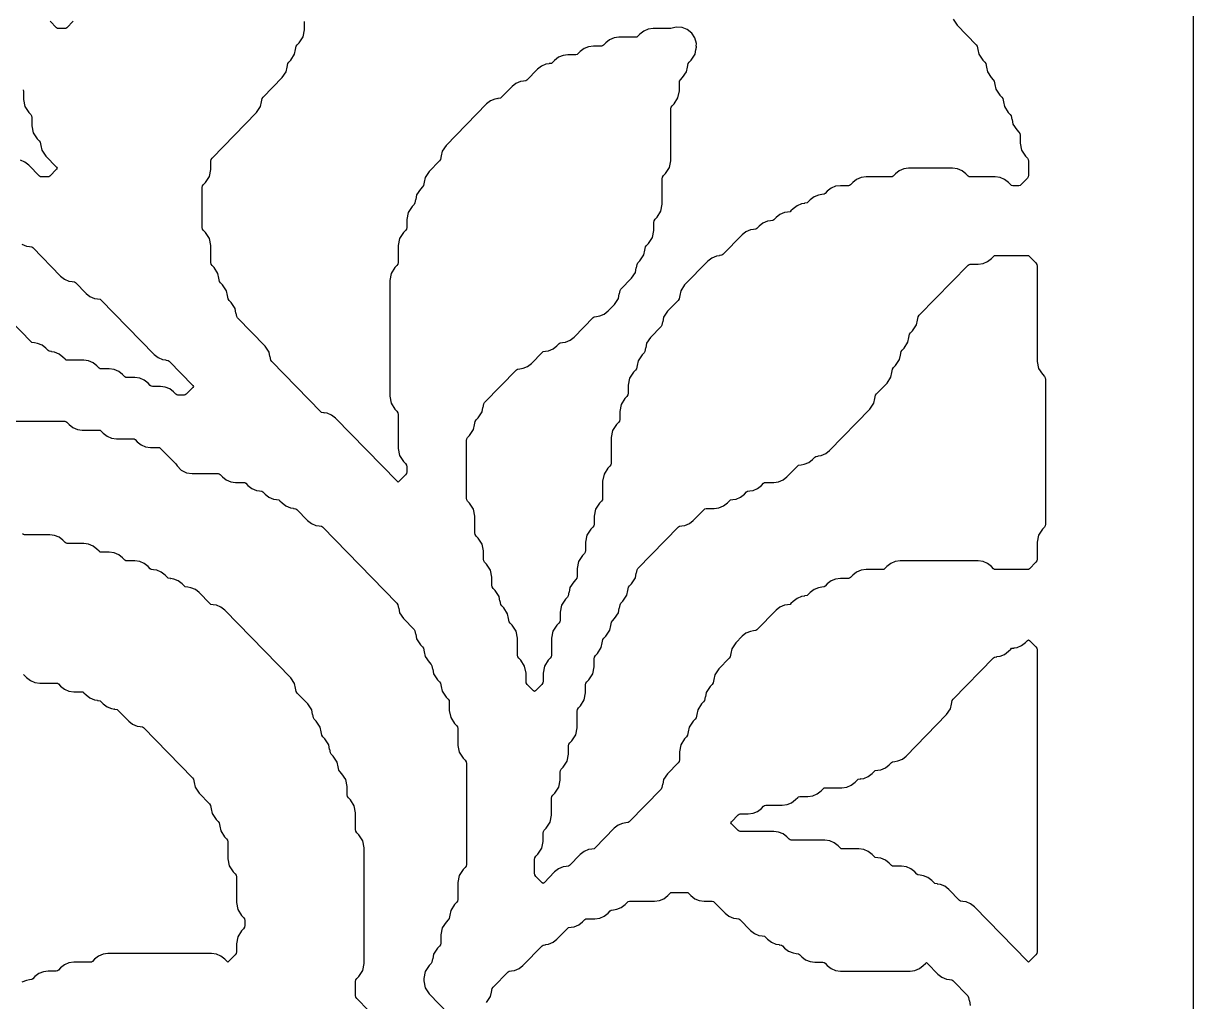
# Model space of a CAD drawing. Header units: millimetres. Extents: x 10 to 410, y 18 to 283.
# Drawn here: x 41.63 to 73.27, y 230.14 to 256.57 of the extents above; entities that cross this region are included whole.
import ezdxf

# ---------------------------------------------------------------- set-up
doc = ezdxf.new("R2010")
doc.units = ezdxf.units.MM
doc.layers.add('CUT', color=1, linetype='Continuous')

msp = doc.modelspace()

# ---------------------------------------------------------------- linework, layer by layer
at = {"layer": 'CUT'}
for points in [[(52.134, 157), (60.134, 157), (60.134, 160), (73.2679, 160), (73.2679, 280), (60.134, 280), (60.134, 283), (52.134, 283), (52.134, 280), (31.134, 280), (31.134, 283), (23.134, 283), (23.134, 280), (10, 280), (10, 160), (23.134, 160), (23.134, 157), (31.134, 157), (31.134, 160), (52.134, 160)], [(55.4848, 233.5232), (55.4598, 233.5615), (55.451, 233.6064), (55.451, 233.981), (55.4598, 234.0259), (55.4848, 234.0642), (55.539, 234.1196), (55.6443, 234.2803), (55.6812, 234.4689), (55.6812, 234.6883), (55.69, 234.7333), (55.7151, 234.7715), (55.7692, 234.8269), (55.8746, 234.9877), (55.9115, 235.1763), (55.9115, 235.6315), (55.9203, 235.6764), (55.9454, 235.7147), (55.9995, 235.7701), (56.1049, 235.9308), (56.1418, 236.1194), (56.1418, 236.3389), (56.1506, 236.3838), (56.1757, 236.4221), (56.2298, 236.4775), (56.3352, 236.6382), (56.3721, 236.8268), (56.3721, 237.0462), (56.3809, 237.0912), (56.406, 237.1294), (56.4601, 237.1848), (56.5654, 237.3456), (56.6024, 237.5342), (56.6024, 237.9894), (56.6112, 238.0343), (56.6363, 238.0726), (56.6904, 238.128), (56.7957, 238.2887), (56.8327, 238.4773), (56.8327, 238.6968), (56.8415, 238.7417), (56.8665, 238.78), (56.9206, 238.8354), (57.026, 238.9961), (57.0629, 239.1847), (57.0629, 239.4041), (57.0717, 239.449), (57.0968, 239.4873), (57.1509, 239.5427), (57.2563, 239.7035), (57.2808, 239.8287), (57.2839, 239.8281), (57.302, 239.9206), (57.3271, 239.9589), (57.3812, 240.0143), (57.4866, 240.175), (57.5111, 240.3003), (57.5142, 240.2997), (57.5323, 240.3922), (57.5574, 240.4305), (57.6115, 240.4859), (57.7169, 240.6466), (57.7414, 240.7719), (57.7445, 240.7713), (57.7626, 240.8638), (57.7877, 240.9021), (57.8418, 240.9575), (57.9471, 241.1182), (57.9717, 241.2435), (57.9748, 241.2429), (57.9929, 241.3354), (58.018, 241.3736), (58.0721, 241.429), (58.1774, 241.5898), (58.202, 241.715), (58.205, 241.7144), (58.2232, 241.8069), (58.2482, 241.8452), (59.3425, 242.9657), (59.3675, 242.9853), (59.432, 242.9939), (59.4318, 242.9957), (59.5168, 243.007), (59.6389, 243.0584), (59.7432, 243.1401), (60.0334, 243.4373), (60.0584, 243.4568), (60.0899, 243.4611), (60.3066, 243.4611), (60.4379, 243.4786), (60.56, 243.53), (60.6643, 243.6117), (60.7242, 243.673), (60.7492, 243.6926), (60.8137, 243.7012), (60.8135, 243.703), (60.8985, 243.7144), (61.0206, 243.7658), (61.1249, 243.8475), (61.1848, 243.9088), (61.2098, 243.9284), (61.2743, 243.937), (61.274, 243.9388), (61.3591, 243.9502), (61.4812, 244.0016), (61.5855, 244.0833), (61.6454, 244.1446), (61.6704, 244.1642), (61.7019, 244.1684), (61.9186, 244.1684), (62.0499, 244.186), (62.172, 244.2374), (62.2763, 244.3191), (62.5665, 244.6162), (62.5915, 244.6358), (62.656, 244.6444), (62.6557, 244.6462), (62.7408, 244.6576), (62.8628, 244.709), (62.9672, 244.7906), (63.0271, 244.852), (63.0521, 244.8716), (63.1165, 244.8802), (63.1163, 244.882), (63.2013, 244.8933), (63.3234, 244.9448), (63.4277, 245.0264), (64.52, 246.1448), (64.6253, 246.3056), (64.6499, 246.4308), (64.653, 246.4302), (64.6711, 246.5227), (64.6962, 246.561), (64.9806, 246.8522), (65.0859, 247.0129), (65.1104, 247.1382), (65.1135, 247.1376), (65.1316, 247.2301), (65.1567, 247.2684), (65.2108, 247.3238), (65.3162, 247.4845), (65.3407, 247.6098), (65.3438, 247.6092), (65.3619, 247.7017), (65.387, 247.74), (65.4411, 247.7954), (65.5465, 247.9561), (65.571, 248.0814), (65.5741, 248.0807), (65.5922, 248.1733), (65.6173, 248.2115), (65.6714, 248.2669), (65.7768, 248.4277), (65.8013, 248.5529), (65.8044, 248.5523), (65.8225, 248.6448), (65.8476, 248.6831), (67.1722, 250.0394), (67.1972, 250.0589), (67.2287, 250.0632), (67.4454, 250.0632), (67.5767, 250.0807), (67.6988, 250.1321), (67.8031, 250.2138), (67.863, 250.2751), (67.888, 250.2947), (67.9195, 250.2989), (68.7741, 250.2989), (68.8056, 250.2947), (68.8306, 250.2751), (69.0038, 250.0979), (69.0289, 250.0596), (69.0377, 250.0147), (69.0377, 247.4373), (69.0746, 247.2487), (69.18, 247.088), (69.2341, 247.0326), (69.2592, 246.9943), (69.2679, 246.9494), (69.2679, 243.038), (69.2592, 242.9931), (69.2341, 242.9548), (69.18, 242.8994), (69.0746, 242.7386), (69.0377, 242.55), (69.0377, 242.0948), (69.0289, 242.0499), (69.0038, 242.0116), (68.8306, 241.8343), (68.8056, 241.8147), (68.7741, 241.8105), (67.9195, 241.8105), (67.888, 241.8147), (67.863, 241.8343), (67.8031, 241.8957), (67.6988, 241.9773), (67.5767, 242.0288), (67.4454, 242.0463), (65.3334, 242.0463), (65.2021, 242.0288), (65.08, 241.9773), (64.9757, 241.8957), (64.9158, 241.8343), (64.8908, 241.8147), (64.8593, 241.8105), (64.4123, 241.8105), (64.281, 241.793), (64.1589, 241.7416), (64.0546, 241.6599), (63.9947, 241.5985), (63.9697, 241.5789), (63.9382, 241.5747), (63.7214, 241.5747), (63.5901, 241.5572), (63.468, 241.5058), (63.3637, 241.4241), (63.3038, 241.3627), (63.2788, 241.3432), (63.2143, 241.3345), (63.2146, 241.3328), (63.1296, 241.3214), (63.0075, 241.27), (62.9032, 241.1883), (62.8433, 241.127), (62.8182, 241.1074), (62.7538, 241.0988), (62.754, 241.097), (62.669, 241.0856), (62.5469, 241.0342), (62.4426, 240.9525), (62.3827, 240.8912), (62.3577, 240.8716), (62.2932, 240.863), (62.2935, 240.8612), (62.2084, 240.8498), (62.0863, 240.7984), (61.982, 240.7167), (61.4616, 240.1838), (61.4366, 240.1642), (61.3721, 240.1556), (61.3723, 240.1538), (61.2873, 240.1424), (61.1652, 240.091), (61.0609, 240.0094), (60.8898, 239.8341), (60.7844, 239.6734), (60.7599, 239.5481), (60.7568, 239.5487), (60.7387, 239.4562), (60.7136, 239.4179), (60.4292, 239.1267), (60.3238, 238.966), (60.2993, 238.8408), (60.2962, 238.8414), (60.2781, 238.7488), (60.253, 238.7106), (60.1989, 238.6552), (60.0936, 238.4944), (60.069, 238.3692), (60.0659, 238.3698), (60.0478, 238.2773), (60.0227, 238.239), (59.9686, 238.1836), (59.8633, 238.0228), (59.8387, 237.8976), (59.8357, 237.8982), (59.8175, 237.8057), (59.7925, 237.7674), (59.7384, 237.712), (59.633, 237.5513), (59.6085, 237.426), (59.6054, 237.4266), (59.5873, 237.3341), (59.5622, 237.2958), (59.5081, 237.2404), (59.4027, 237.0797), (59.3658, 236.8911), (59.3658, 236.6717), (59.357, 236.6267), (59.3319, 236.5885), (59.0475, 236.2973), (58.9421, 236.1365), (58.9176, 236.0113), (58.9145, 236.0119), (58.8964, 235.9194), (58.8713, 235.8811), (58.0073, 234.9964), (57.9823, 234.9768), (57.9178, 234.9682), (57.9181, 234.9664), (57.8331, 234.9551), (57.711, 234.9037), (57.6067, 234.822), (57.0862, 234.2891), (57.0612, 234.2695), (56.9967, 234.2609), (56.9969, 234.2591), (56.9119, 234.2477), (56.7898, 234.1963), (56.6855, 234.1146), (56.3953, 233.8175), (56.3703, 233.7979), (56.3059, 233.7893), (56.3061, 233.7875), (56.2211, 233.7761), (56.099, 233.7247), (55.9947, 233.643), (55.7092, 233.3507), (55.6812, 233.33), (55.6533, 233.3507)], [(60.9545, 235.1846), (60.9795, 235.2042), (61.011, 235.2084), (61.2277, 235.2084), (61.3591, 235.226), (61.4812, 235.2774), (61.5855, 235.3591), (61.6454, 235.4204), (61.6704, 235.44), (61.7019, 235.4442), (62.1489, 235.4442), (62.2802, 235.4618), (62.4023, 235.5132), (62.5066, 235.5949), (62.5665, 235.6562), (62.5915, 235.6758), (62.623, 235.68), (62.8397, 235.68), (62.971, 235.6976), (63.0931, 235.749), (63.1974, 235.8306), (63.2573, 235.892), (63.2824, 235.9116), (63.3139, 235.9158), (63.7609, 235.9158), (63.8922, 235.9333), (64.0143, 235.9848), (64.1186, 236.0664), (64.1785, 236.1278), (64.2035, 236.1474), (64.268, 236.156), (64.2677, 236.1578), (64.3527, 236.1691), (64.4748, 236.2205), (64.5791, 236.3022), (64.639, 236.3636), (64.6641, 236.3832), (64.7285, 236.3918), (64.7283, 236.3936), (64.8133, 236.4049), (64.9354, 236.4563), (65.0397, 236.538), (65.0996, 236.5994), (65.1246, 236.6189), (65.1891, 236.6276), (65.1889, 236.6293), (65.2739, 236.6407), (65.396, 236.6921), (65.5003, 236.7738), (66.5925, 237.8922), (66.6979, 238.0529), (66.7224, 238.1782), (66.7255, 238.1776), (66.7436, 238.2701), (66.7687, 238.3084), (67.863, 239.4288), (67.888, 239.4484), (67.9525, 239.457), (67.9523, 239.4588), (68.0373, 239.4702), (68.1594, 239.5216), (68.2637, 239.6033), (68.3236, 239.6646), (68.3486, 239.6842), (68.4131, 239.6928), (68.4128, 239.6946), (68.4978, 239.706), (68.6199, 239.7574), (68.7242, 239.8391), (68.7795, 239.8956), (68.8074, 239.9163), (68.8353, 239.8956), (69.0038, 239.7231), (69.0289, 239.6848), (69.0377, 239.6399), (69.0377, 231.4843), (69.0289, 231.4394), (69.0038, 231.4011), (68.8353, 231.2286), (68.8074, 231.2079), (68.7795, 231.2286), (67.3425, 232.6999), (67.2382, 232.7816), (67.1161, 232.833), (67.0311, 232.8443), (67.0314, 232.8461), (66.9669, 232.8547), (66.9419, 232.8743), (66.6517, 233.1715), (66.5474, 233.2531), (66.4253, 233.3046), (66.3403, 233.3159), (66.3405, 233.3177), (66.276, 233.3263), (66.251, 233.3459), (66.1911, 233.4072), (66.0868, 233.4889), (65.9647, 233.5403), (65.8797, 233.5517), (65.8799, 233.5535), (65.8155, 233.5621), (65.7905, 233.5817), (65.7305, 233.643), (65.6262, 233.7247), (65.5042, 233.7761), (65.3728, 233.7937), (65.1561, 233.7937), (65.1246, 233.7979), (65.0996, 233.8175), (65.0397, 233.8788), (64.9354, 233.9605), (64.8133, 234.0119), (64.7283, 234.0233), (64.7285, 234.0251), (64.6641, 234.0337), (64.639, 234.0533), (64.5791, 234.1146), (64.4748, 234.1963), (64.3527, 234.2477), (64.2214, 234.2653), (63.7744, 234.2653), (63.7429, 234.2695), (63.7179, 234.2891), (63.658, 234.3504), (63.5537, 234.4321), (63.4316, 234.4835), (63.3003, 234.5011), (62.3927, 234.5011), (62.3612, 234.5053), (62.3362, 234.5249), (62.2763, 234.5862), (62.172, 234.6679), (62.0499, 234.7193), (61.9186, 234.7368), (61.011, 234.7368), (60.9795, 234.7411), (60.9545, 234.7606), (60.7746, 234.9449), (60.7548, 234.9726), (60.7746, 235.0004)]]:
    msp.add_lwpolyline(points, close=True, dxfattribs=at)
for points in [[(42.9818, 256.6306), (42.8086, 256.4533), (42.7836, 256.4337), (42.7521, 256.4295), (42.5884, 256.4295), (42.5569, 256.4337), (42.5319, 256.4533), (42.3587, 256.6306)], [(66.7718, 256.6803), (66.8771, 256.5196), (67.3918, 255.9926), (67.4169, 255.9543), (67.435, 255.8618), (67.4381, 255.8624), (67.4626, 255.7372), (67.568, 255.5764), (67.6221, 255.521), (67.6472, 255.4827), (67.6653, 255.3902), (67.6684, 255.3908), (67.6929, 255.2656), (67.7983, 255.1048), (67.8524, 255.0494), (67.8775, 255.0112), (67.8956, 254.9186), (67.8987, 254.9192), (67.9232, 254.794), (68.0285, 254.6333), (68.0826, 254.5779), (68.1077, 254.5396), (68.1259, 254.4471), (68.1289, 254.4477), (68.1535, 254.3224), (68.2588, 254.1617), (68.3129, 254.1063), (68.338, 254.068), (68.3561, 253.9755), (68.3592, 253.9761), (68.3838, 253.8508), (68.4891, 253.6901), (68.5432, 253.6347), (68.5683, 253.5964), (68.5771, 253.5515), (68.5771, 253.3321), (68.614, 253.1435), (68.7194, 252.9827), (68.7735, 252.9273), (68.7986, 252.889), (68.8074, 252.8441), (68.8074, 252.4696), (68.7986, 252.4246), (68.7735, 252.3864), (68.6003, 252.2091), (68.5753, 252.1895), (68.5438, 252.1853), (68.3801, 252.1853), (68.3486, 252.1895), (68.3236, 252.2091), (68.2637, 252.2704), (68.1594, 252.3521), (68.0373, 252.4035), (67.906, 252.4211), (67.2287, 252.4211), (67.1972, 252.4253), (67.1722, 252.4449), (67.1122, 252.5062), (67.0079, 252.5879), (66.8859, 252.6393), (66.7545, 252.6568), (65.5637, 252.6568), (65.4324, 252.6393), (65.3103, 252.5879), (65.206, 252.5062), (65.1461, 252.4449), (65.1211, 252.4253), (65.0896, 252.4211), (64.4123, 252.4211), (64.281, 252.4035), (64.1589, 252.3521), (64.0546, 252.2704), (63.9947, 252.2091), (63.9697, 252.1895), (63.9382, 252.1853), (63.7214, 252.1853), (63.5901, 252.1677), (63.468, 252.1163), (63.3637, 252.0346), (63.3038, 251.9733), (63.2788, 251.9537), (63.2143, 251.9451), (63.2146, 251.9433), (63.1296, 251.9319), (63.0075, 251.8805), (62.9032, 251.7988), (62.8433, 251.7375), (62.8182, 251.7179), (62.7538, 251.7093), (62.754, 251.7075), (62.669, 251.6961), (62.5469, 251.6447), (62.4426, 251.563), (62.3827, 251.5017), (62.3577, 251.4821), (62.2932, 251.4735), (62.2935, 251.4717), (62.2084, 251.4603), (62.0863, 251.4089), (61.982, 251.3272), (61.9221, 251.2659), (61.8971, 251.2463), (61.8327, 251.2377), (61.8329, 251.2359), (61.7479, 251.2246), (61.6258, 251.1731), (61.5215, 251.0915), (61.4616, 251.0301), (61.4366, 251.0105), (61.3721, 251.0019), (61.3723, 251.0001), (61.2873, 250.9888), (61.1652, 250.9373), (61.0609, 250.8557), (60.5404, 250.3227), (60.5154, 250.3032), (60.451, 250.2945), (60.4512, 250.2928), (60.3662, 250.2814), (60.2441, 250.23), (60.1398, 250.1483), (59.5081, 249.5015), (59.4027, 249.3407), (59.3782, 249.2155), (59.3751, 249.2161), (59.357, 249.1236), (59.3319, 249.0853), (59.0475, 248.7941), (58.9421, 248.6334), (58.9176, 248.5081), (58.9145, 248.5087), (58.8964, 248.4162), (58.8713, 248.3779), (58.5869, 248.0867), (58.4816, 247.926), (58.4571, 247.8008), (58.454, 247.8014), (58.4358, 247.7088), (58.4108, 247.6706), (58.3567, 247.6152), (58.2513, 247.4544), (58.2268, 247.3292), (58.2237, 247.3298), (58.2056, 247.2373), (58.1805, 247.199), (58.1264, 247.1436), (58.021, 246.9828), (57.9841, 246.7942), (57.9841, 246.5748), (57.9753, 246.5299), (57.9502, 246.4916), (57.8961, 246.4362), (57.7907, 246.2755), (57.7538, 246.0869), (57.7538, 245.8674), (57.745, 245.8225), (57.7199, 245.7842), (57.6658, 245.7289), (57.5604, 245.5681), (57.5235, 245.3795), (57.5235, 244.6885), (57.5147, 244.6436), (57.4896, 244.6053), (57.4355, 244.5499), (57.3302, 244.3892), (57.2932, 244.2006), (57.2932, 243.7453), (57.2844, 243.7004), (57.2593, 243.6621), (57.2052, 243.6067), (57.0999, 243.446), (57.0629, 243.2574), (57.0629, 243.038), (57.0541, 242.9931), (57.0291, 242.9548), (56.975, 242.8994), (56.8696, 242.7386), (56.8327, 242.55), (56.8327, 242.3306), (56.8239, 242.2857), (56.7988, 242.2474), (56.7447, 242.192), (56.6393, 242.0313), (56.6024, 241.8427), (56.6024, 241.6232), (56.5936, 241.5783), (56.5685, 241.54), (56.5144, 241.4846), (56.409, 241.3239), (56.3845, 241.1986), (56.3814, 241.1993), (56.3633, 241.1067), (56.3382, 241.0685), (56.2841, 241.0131), (56.1787, 240.8523), (56.1418, 240.6637), (56.1418, 240.4443), (56.133, 240.3994), (56.1079, 240.3611), (56.0538, 240.3057), (55.9485, 240.145), (55.9115, 239.9563), (55.9115, 239.5011), (55.9027, 239.4562), (55.8776, 239.4179), (55.8235, 239.3625), (55.7182, 239.2018), (55.6812, 239.0132), (55.6812, 238.7938), (55.6724, 238.7488), (55.6474, 238.7106), (55.4789, 238.5381), (55.451, 238.5174), (55.4231, 238.5381), (55.2546, 238.7106), (55.2295, 238.7488), (55.2207, 238.7938), (55.2207, 239.0132), (55.1837, 239.2018), (55.0784, 239.3625), (55.0243, 239.4179), (54.9992, 239.4562), (54.9904, 239.5011), (54.9904, 239.9563), (54.9535, 240.145), (54.8481, 240.3057), (54.794, 240.3611), (54.7689, 240.3994), (54.7508, 240.4919), (54.7477, 240.4913), (54.7232, 240.6165), (54.6178, 240.7773), (54.5637, 240.8327), (54.5386, 240.871), (54.5205, 240.9635), (54.5174, 240.9629), (54.4929, 241.0881), (54.3875, 241.2489), (54.3334, 241.3042), (54.3083, 241.3425), (54.2995, 241.3874), (54.2995, 241.6069), (54.2626, 241.7955), (54.1573, 241.9562), (54.1032, 242.0116), (54.0781, 242.0499), (54.0693, 242.0948), (54.0693, 242.3142), (54.0323, 242.5028), (53.927, 242.6636), (53.8729, 242.719), (53.8478, 242.7573), (53.839, 242.8022), (53.839, 243.2574), (53.802, 243.446), (53.6967, 243.6067), (53.6426, 243.6621), (53.6175, 243.7004), (53.6087, 243.7453), (53.6087, 245.2989), (53.6175, 245.3438), (53.6426, 245.3821), (53.6967, 245.4375), (53.802, 245.5982), (53.8266, 245.7235), (53.8297, 245.7229), (53.8478, 245.8154), (53.8729, 245.8536), (53.927, 245.909), (54.0323, 246.0698), (54.0569, 246.195), (54.0599, 246.1944), (54.0781, 246.2869), (54.1032, 246.3252), (54.9672, 247.2099), (54.9922, 247.2295), (55.0566, 247.2381), (55.0564, 247.2399), (55.1414, 247.2512), (55.2635, 247.3027), (55.3678, 247.3843), (55.658, 247.6815), (55.683, 247.7011), (55.7475, 247.7097), (55.7472, 247.7115), (55.8323, 247.7228), (55.9544, 247.7742), (56.0587, 247.8559), (56.1186, 247.9173), (56.1436, 247.9368), (56.2081, 247.9455), (56.2078, 247.9472), (56.2928, 247.9586), (56.4149, 248.01), (56.5192, 248.0917), (57.0397, 248.6246), (57.0647, 248.6442), (57.1292, 248.6528), (57.1289, 248.6546), (57.214, 248.666), (57.3361, 248.7174), (57.4404, 248.7991), (57.6115, 248.9743), (57.7169, 249.135), (57.7414, 249.2603), (57.7445, 249.2597), (57.7626, 249.3522), (57.7877, 249.3905), (58.0721, 249.6817), (58.1774, 249.8424), (58.202, 249.9677), (58.205, 249.9671), (58.2232, 250.0596), (58.2482, 250.0979), (58.3023, 250.1533), (58.4077, 250.314), (58.4322, 250.4392), (58.4353, 250.4386), (58.4534, 250.5312), (58.4785, 250.5694), (58.5326, 250.6248), (58.638, 250.7856), (58.6749, 250.9742), (58.6749, 251.1936), (58.6837, 251.2385), (58.7088, 251.2768), (58.7629, 251.3322), (58.8683, 251.4929), (58.9052, 251.6815), (58.9052, 252.3726), (58.914, 252.4175), (58.9391, 252.4558), (58.9932, 252.5111), (59.0986, 252.6719), (59.1355, 252.8605), (59.1355, 254.2589), (59.1443, 254.3038), (59.1694, 254.3421), (59.2235, 254.3975), (59.3288, 254.5582), (59.3658, 254.7468), (59.3658, 254.9662), (59.3746, 255.0112), (59.3997, 255.0494), (59.4538, 255.1048), (59.5591, 255.2656), (59.5836, 255.3908), (59.5867, 255.3902), (59.6049, 255.4827), (59.6299, 255.521), (59.684, 255.5764), (59.7894, 255.7372), (59.8139, 255.8624), (59.817, 255.8618), (59.8201, 255.8773), (59.8208, 255.8977), (59.8263, 255.9258), (59.8263, 255.9579), (59.8232, 255.9579), (59.826, 256.031), (59.785, 256.1793), (59.7008, 256.3081), (59.5814, 256.4052), (59.4382, 256.4614), (59.2846, 256.4714), (59.1353, 256.4342), (59.1343, 256.4338), (59.1022, 256.4295), (58.6552, 256.4295), (58.5239, 256.4119), (58.4018, 256.3605), (58.2975, 256.2788), (58.2376, 256.2175), (58.2126, 256.1979), (58.1811, 256.1937), (57.7341, 256.1937), (57.6028, 256.1761), (57.4807, 256.1247), (57.3764, 256.043), (57.3165, 255.9817), (57.2915, 255.9621), (57.26, 255.9579), (57.0432, 255.9579), (56.9119, 255.9403), (56.7898, 255.8889), (56.6855, 255.8072), (56.6256, 255.7459), (56.6006, 255.7263), (56.5691, 255.7221), (56.3524, 255.7221), (56.2211, 255.7046), (56.099, 255.6531), (55.9947, 255.5715), (55.9348, 255.5101), (55.9098, 255.4905), (55.8453, 255.4819), (55.8455, 255.4801), (55.7605, 255.4688), (55.6384, 255.4173), (55.5341, 255.3357), (55.2439, 255.0385), (55.2189, 255.0189), (55.1544, 255.0103), (55.1547, 255.0085), (55.0697, 254.9972), (54.9476, 254.9458), (54.8433, 254.8641), (54.5531, 254.567), (54.5281, 254.5474), (54.4636, 254.5388), (54.4638, 254.537), (54.3788, 254.5256), (54.2567, 254.4742), (54.1524, 254.3925), (53.0601, 253.2741), (52.9548, 253.1134), (52.9303, 252.9881), (52.9272, 252.9887), (52.9091, 252.8962), (52.884, 252.8579), (52.5996, 252.5667), (52.4942, 252.406), (52.4697, 252.2808), (52.4666, 252.2814), (52.4485, 252.1888), (52.4234, 252.1506), (52.3693, 252.0952), (52.2639, 251.9344), (52.2394, 251.8092), (52.2363, 251.8098), (52.2182, 251.7173), (52.1931, 251.679), (52.139, 251.6236), (52.0337, 251.4628), (51.9967, 251.2742), (51.9967, 251.0548), (51.9879, 251.0099), (51.9628, 250.9716), (51.9087, 250.9162), (51.8034, 250.7555), (51.7664, 250.5669), (51.7664, 250.1117), (51.7576, 250.0667), (51.7325, 250.0285), (51.6784, 249.9731), (51.5731, 249.8123), (51.5361, 249.6237), (51.5361, 246.4942), (51.5731, 246.3056), (51.6784, 246.1448), (51.7325, 246.0894), (51.7576, 246.0512), (51.7664, 246.0062), (51.7664, 245.0794), (51.8034, 244.8908), (51.9087, 244.7301), (51.9628, 244.6747), (51.9879, 244.6364), (51.9967, 244.5915), (51.9967, 244.4527), (51.9879, 244.4078), (51.9628, 244.3695), (51.7943, 244.197), (51.7664, 244.1763), (51.7385, 244.197), (50.0713, 245.9041), (49.967, 245.9858), (49.8449, 246.0372), (49.7599, 246.0485), (49.7601, 246.0503), (49.6957, 246.0589), (49.6706, 246.0785), (48.3461, 247.4348), (48.321, 247.4731), (48.3029, 247.5656), (48.2998, 247.565), (48.2752, 247.6902), (48.1699, 247.851), (47.4249, 248.6137), (47.3998, 248.652), (47.3817, 248.7445), (47.3786, 248.7439), (47.3541, 248.8692), (47.2488, 249.0299), (47.1947, 249.0853), (47.1696, 249.1236), (47.1514, 249.2161), (47.1484, 249.2155), (47.1238, 249.3407), (47.0185, 249.5015), (46.9644, 249.5569), (46.9393, 249.5952), (46.9212, 249.6877), (46.9181, 249.6871), (46.8935, 249.8123), (46.7882, 249.9731), (46.7341, 250.0285), (46.709, 250.0667), (46.7002, 250.1117), (46.7002, 250.5669), (46.6633, 250.7555), (46.5579, 250.9162), (46.5038, 250.9716), (46.4787, 251.0099), (46.4699, 251.0548), (46.4699, 252.1368), (46.4787, 252.1817), (46.5038, 252.22), (46.5579, 252.2754), (46.6633, 252.4361), (46.7002, 252.6247), (46.7002, 252.8441), (46.709, 252.889), (46.7341, 252.9273), (47.9396, 254.1617), (48.045, 254.3224), (48.0695, 254.4477), (48.0726, 254.4471), (48.0907, 254.5396), (48.1158, 254.5779), (48.6305, 255.1048), (48.7358, 255.2656), (48.7603, 255.3908), (48.7634, 255.3902), (48.7815, 255.4827), (48.8066, 255.521), (48.8607, 255.5764), (48.9661, 255.7372), (48.9906, 255.8624), (48.9937, 255.8618), (49.0118, 255.9543), (49.0369, 255.9926), (49.091, 256.048), (49.1964, 256.2087), (49.2333, 256.3973), (49.2333, 256.6168)], [(41.6252, 254.7754), (41.634, 254.7304), (41.634, 254.511), (41.6709, 254.3224), (41.7763, 254.1617), (41.8304, 254.1063), (41.8555, 254.068), (41.8643, 254.0231), (41.8643, 253.8037), (41.9012, 253.615), (42.0066, 253.4543), (42.0607, 253.3989), (42.0857, 253.3606), (42.1039, 253.2681), (42.1069, 253.2687), (42.1315, 253.1435), (42.2368, 252.9827), (42.528, 252.6846), (42.5478, 252.6568), (42.528, 252.6291), (42.3481, 252.4449), (42.3231, 252.4253), (42.2916, 252.4211), (42.1278, 252.4211), (42.0963, 252.4253), (42.0713, 252.4449), (41.7811, 252.742), (41.6768, 252.8237), (41.5547, 252.8751)], [(41.5911, 250.6037), (41.7132, 250.5523), (41.7983, 250.5409), (41.798, 250.5391), (41.8625, 250.5305), (41.8875, 250.5109), (42.6383, 249.7422), (42.7426, 249.6605), (42.8647, 249.6091), (42.9497, 249.5978), (42.9494, 249.596), (43.0139, 249.5874), (43.0389, 249.5678), (43.3291, 249.2706), (43.4334, 249.189), (43.5555, 249.1376), (43.6405, 249.1262), (43.6403, 249.1244), (43.7047, 249.1158), (43.7298, 249.0962), (45.1714, 247.6201), (45.2757, 247.5384), (45.3978, 247.487), (45.4828, 247.4757), (45.4825, 247.4739), (45.547, 247.4653), (45.572, 247.4457), (46.2126, 246.7898), (46.2323, 246.7621), (46.2126, 246.7344), (46.0326, 246.5501), (46.0076, 246.5305), (45.9761, 246.5263), (45.8123, 246.5263), (45.7808, 246.5305), (45.7558, 246.5501), (45.6959, 246.6115), (45.5916, 246.6931), (45.4695, 246.7446), (45.3382, 246.7621), (45.1215, 246.7621), (45.09, 246.7663), (45.065, 246.7859), (45.0051, 246.8472), (44.9008, 246.9289), (44.7787, 246.9803), (44.6474, 246.9979), (44.4306, 246.9979), (44.3991, 247.0021), (44.3741, 247.0217), (44.3142, 247.083), (44.2099, 247.1647), (44.0878, 247.2161), (43.9565, 247.2337), (43.7398, 247.2337), (43.7083, 247.2379), (43.6833, 247.2575), (43.6234, 247.3188), (43.5191, 247.4005), (43.397, 247.4519), (43.2657, 247.4695), (42.8187, 247.4695), (42.7872, 247.4737), (42.7621, 247.4933), (42.7022, 247.5546), (42.5979, 247.6363), (42.4758, 247.6877), (42.3908, 247.6991), (42.3911, 247.7009), (42.3266, 247.7095), (42.3016, 247.7291), (42.2417, 247.7904), (42.1374, 247.8721), (42.0153, 247.9235), (41.9303, 247.9349), (41.9305, 247.9366), (41.866, 247.9453), (41.841, 247.9649), (40.3994, 249.4409)], [(40.5158, 245.8189), (42.7521, 245.8189), (42.7836, 245.8147), (42.8086, 245.7951), (42.8685, 245.7338), (42.9728, 245.6521), (43.0949, 245.6007), (43.2262, 245.5832), (43.6733, 245.5832), (43.7047, 245.5789), (43.7298, 245.5594), (43.7897, 245.498), (43.894, 245.4163), (44.0161, 245.3649), (44.1474, 245.3474), (44.5944, 245.3474), (44.6259, 245.3432), (44.6509, 245.3236), (44.7108, 245.2622), (44.8151, 245.1805), (44.9372, 245.1291), (45.0685, 245.1116), (45.2852, 245.1116), (45.3167, 245.1074), (45.3417, 245.0878), (45.752, 244.6677), (45.7901, 244.6142), (45.901, 244.5016), (46.0414, 244.4292), (46.1974, 244.4042), (46.8972, 244.4042), (46.9287, 244.4), (46.9537, 244.3804), (47.0136, 244.3191), (47.1179, 244.2374), (47.24, 244.186), (47.3713, 244.1684), (47.5881, 244.1684), (47.6196, 244.1642), (47.6446, 244.1446), (47.7045, 244.0833), (47.8088, 244.0016), (47.9309, 243.9502), (48.0159, 243.9388), (48.0157, 243.937), (48.0801, 243.9284), (48.1051, 243.9088), (48.1651, 243.8475), (48.2694, 243.7658), (48.3915, 243.7144), (48.4765, 243.703), (48.4762, 243.7012), (48.5407, 243.6926), (48.5657, 243.673), (48.6256, 243.6117), (48.7299, 243.53), (48.852, 243.4786), (48.937, 243.4672), (48.9368, 243.4655), (49.0013, 243.4568), (49.0263, 243.4373), (49.3165, 243.1401), (49.4208, 243.0584), (49.5429, 243.007), (49.6279, 242.9957), (49.6276, 242.9939), (49.6921, 242.9853), (49.7171, 242.9657), (51.7325, 240.9021), (51.7576, 240.8638), (51.7758, 240.7713), (51.7788, 240.7719), (51.8034, 240.6466), (51.9087, 240.4859), (52.1931, 240.1947), (52.2182, 240.1564), (52.2363, 240.0639), (52.2394, 240.0645), (52.2639, 239.9393), (52.3693, 239.7785), (52.4234, 239.7231), (52.4485, 239.6848), (52.4666, 239.5923), (52.4697, 239.5929), (52.4942, 239.4677), (52.5996, 239.3069), (52.6537, 239.2515), (52.6788, 239.2133), (52.6969, 239.1207), (52.7, 239.1214), (52.7245, 238.9961), (52.8299, 238.8354), (52.884, 238.78), (52.9091, 238.7417), (52.9272, 238.6492), (52.9303, 238.6498), (52.9548, 238.5245), (53.0601, 238.3638), (53.1142, 238.3084), (53.1393, 238.2701), (53.1481, 238.2252), (53.1481, 238.0058), (53.1851, 237.8172), (53.2904, 237.6564), (53.3445, 237.601), (53.3696, 237.5627), (53.3784, 237.5178), (53.3784, 237.0626), (53.4154, 236.874), (53.5207, 236.7133), (53.5748, 236.6579), (53.5999, 236.6196), (53.6087, 236.5747), (53.6087, 233.8422), (53.5999, 233.7973), (53.5748, 233.759), (53.5207, 233.7036), (53.4154, 233.5428), (53.3784, 233.3542), (53.3784, 232.899), (53.3696, 232.8541), (53.3445, 232.8158), (53.2904, 232.7604), (53.1851, 232.5997), (53.1605, 232.4744), (53.1575, 232.475), (53.1393, 232.3825), (53.1142, 232.3442), (53.0601, 232.2889), (52.9548, 232.1281), (52.9178, 231.9395), (52.9178, 231.7201), (52.9091, 231.6752), (52.884, 231.6369), (52.8299, 231.5815), (52.7245, 231.4207), (52.7, 231.2955), (52.6969, 231.2961), (52.6788, 231.2036), (52.6537, 231.1653), (52.5996, 231.1099), (52.4942, 230.9492), (52.4573, 230.7606), (52.4573, 230.6963), (52.4942, 230.5077), (52.5996, 230.3469), (53.1358, 229.7978)], [(51.2826, 229.5733), (50.6489, 230.2221), (50.6238, 230.2604), (50.615, 230.3053), (50.615, 230.6799), (50.6238, 230.7248), (50.6489, 230.7631), (50.703, 230.8185), (50.8084, 230.9793), (50.8453, 231.1679), (50.8453, 234.2974), (50.8084, 234.486), (50.703, 234.6467), (50.6489, 234.7021), (50.6238, 234.7404), (50.615, 234.7853), (50.615, 235.2406), (50.5781, 235.4292), (50.4727, 235.5899), (50.4186, 235.6453), (50.3935, 235.6836), (50.3847, 235.7285), (50.3847, 235.9479), (50.3478, 236.1365), (50.2424, 236.2973), (50.1883, 236.3527), (50.1632, 236.391), (50.1451, 236.4835), (50.142, 236.4829), (50.1175, 236.6081), (50.0122, 236.7689), (49.9581, 236.8242), (49.933, 236.8625), (49.9148, 236.955), (49.9118, 236.9544), (49.8872, 237.0797), (49.7819, 237.2404), (49.7278, 237.2958), (49.7027, 237.3341), (49.6846, 237.4266), (49.6815, 237.426), (49.6569, 237.5513), (49.5516, 237.712), (49.4975, 237.7674), (49.4724, 237.8057), (49.4543, 237.8982), (49.4512, 237.8976), (49.4267, 238.0228), (49.3213, 238.1836), (49.0369, 238.4748), (49.0118, 238.5131), (48.9937, 238.6056), (48.9906, 238.605), (48.9661, 238.7302), (48.8607, 238.891), (47.0776, 240.7167), (46.9733, 240.7984), (46.8512, 240.8498), (46.7662, 240.8612), (46.7664, 240.863), (46.702, 240.8716), (46.677, 240.8912), (46.3868, 241.1883), (46.2825, 241.27), (46.1604, 241.3214), (46.0754, 241.3328), (46.0756, 241.3345), (46.0111, 241.3432), (45.9861, 241.3627), (45.9262, 241.4241), (45.8219, 241.5058), (45.6998, 241.5572), (45.6148, 241.5685), (45.615, 241.5703), (45.5506, 241.5789), (45.5255, 241.5985), (45.4656, 241.6599), (45.3613, 241.7416), (45.2392, 241.793), (45.1542, 241.8043), (45.1545, 241.8061), (45.09, 241.8147), (45.065, 241.8343), (45.0051, 241.8957), (44.9008, 241.9773), (44.7787, 242.0288), (44.6474, 242.0463), (44.4306, 242.0463), (44.3991, 242.0505), (44.3741, 242.0701), (44.3142, 242.1315), (44.2099, 242.2131), (44.0878, 242.2646), (43.9565, 242.2821), (43.7398, 242.2821), (43.7083, 242.2863), (43.6833, 242.3059), (43.6234, 242.3672), (43.5191, 242.4489), (43.397, 242.5003), (43.2657, 242.5179), (42.8187, 242.5179), (42.7872, 242.5221), (42.7621, 242.5417), (42.7022, 242.603), (42.5979, 242.6847), (42.4758, 242.7361), (42.3445, 242.7537), (41.6672, 242.7537), (41.6357, 242.7579), (41.6107, 242.7775)], [(41.6322, 238.9768), (41.6572, 238.9573), (41.7171, 238.8959), (41.8214, 238.8142), (41.9435, 238.7628), (42.0748, 238.7453), (42.5218, 238.7453), (42.5533, 238.7411), (42.5784, 238.7215), (42.6383, 238.6601), (42.7426, 238.5784), (42.8647, 238.527), (42.996, 238.5095), (43.2127, 238.5095), (43.2442, 238.5053), (43.2692, 238.4857), (43.3291, 238.4243), (43.4334, 238.3427), (43.5555, 238.2912), (43.6405, 238.2799), (43.6403, 238.2781), (43.7047, 238.2695), (43.7298, 238.2499), (43.7897, 238.1885), (43.894, 238.1069), (44.0161, 238.0554), (44.1011, 238.0441), (44.1008, 238.0423), (44.1653, 238.0337), (44.1903, 238.0141), (44.4805, 237.717), (44.5848, 237.6353), (44.7069, 237.5839), (44.7919, 237.5725), (44.7917, 237.5707), (44.8562, 237.5621), (44.8812, 237.5425), (46.2057, 236.1863), (46.2308, 236.148), (46.249, 236.0555), (46.252, 236.0561), (46.2766, 235.9308), (46.3819, 235.7701), (46.6663, 235.4789), (46.6914, 235.4406), (46.7095, 235.3481), (46.7126, 235.3487), (46.7371, 235.2235), (46.8425, 235.0627), (46.8966, 235.0073), (46.9217, 234.969), (46.9398, 234.8765), (46.9429, 234.8771), (46.9674, 234.7519), (47.0728, 234.5911), (47.1269, 234.5358), (47.152, 234.4975), (47.1608, 234.4526), (47.1608, 233.9973), (47.1977, 233.8087), (47.3031, 233.648), (47.3572, 233.5926), (47.3823, 233.5543), (47.3911, 233.5094), (47.3911, 232.8184), (47.428, 232.6298), (47.5333, 232.469), (47.5874, 232.4136), (47.6125, 232.3754), (47.6213, 232.3304), (47.6213, 232.1917), (47.6125, 232.1467), (47.5874, 232.1085), (47.5333, 232.0531), (47.428, 231.8923), (47.3911, 231.7037), (47.3911, 231.4843), (47.3823, 231.4394), (47.3572, 231.4011), (47.1887, 231.2286), (47.1608, 231.2079), (47.1329, 231.2286), (47.0776, 231.2851), (46.9733, 231.3668), (46.8512, 231.4182), (46.7199, 231.4358), (43.9171, 231.4358), (43.7858, 231.4182), (43.6637, 231.3668), (43.5594, 231.2851), (43.4995, 231.2238), (43.4745, 231.2042), (43.443, 231.2), (42.996, 231.2), (42.8647, 231.1824), (42.7426, 231.131), (42.6383, 231.0494), (42.5784, 230.988), (42.5533, 230.9684), (42.5218, 230.9642), (42.3051, 230.9642), (42.1738, 230.9467), (42.0517, 230.8952), (41.9474, 230.8136), (41.8875, 230.7522), (41.8625, 230.7326), (41.798, 230.724), (41.7983, 230.7222), (41.7132, 230.7109), (41.5911, 230.6595)], [(54.1573, 230.1111), (54.2626, 230.2719), (54.2871, 230.3971), (54.2902, 230.3965), (54.3083, 230.489), (54.3334, 230.5273), (54.7369, 230.9404), (54.7619, 230.96), (54.8264, 230.9686), (54.8261, 230.9704), (54.9111, 230.9818), (55.0332, 231.0332), (55.1375, 231.1149), (55.658, 231.6478), (55.683, 231.6674), (55.7475, 231.676), (55.7472, 231.6778), (55.8323, 231.6891), (55.9544, 231.7405), (56.0587, 231.8222), (56.3489, 232.1194), (56.3739, 232.1389), (56.4383, 232.1476), (56.4381, 232.1493), (56.5231, 232.1607), (56.6452, 232.2121), (56.7495, 232.2938), (56.8094, 232.3551), (56.8344, 232.3747), (56.8659, 232.3789), (57.0827, 232.3789), (57.214, 232.3965), (57.3361, 232.4479), (57.4404, 232.5296), (57.5003, 232.5909), (57.5253, 232.6105), (57.5897, 232.6191), (57.5895, 232.6209), (57.6745, 232.6323), (57.7966, 232.6837), (57.9009, 232.7654), (57.9608, 232.8267), (57.9858, 232.8463), (58.0173, 232.8505), (58.6946, 232.8505), (58.8259, 232.8681), (58.948, 232.9195), (59.0523, 233.0012), (59.1122, 233.0625), (59.1373, 233.0821), (59.1688, 233.0863), (59.5628, 233.0863), (59.5943, 233.0821), (59.6193, 233.0625), (59.6792, 233.0012), (59.7835, 232.9195), (59.9056, 232.8681), (60.0369, 232.8505), (60.2536, 232.8505), (60.2851, 232.8463), (60.3102, 232.8267), (60.6003, 232.5296), (60.7046, 232.4479), (60.8267, 232.3965), (60.9118, 232.3851), (60.9115, 232.3834), (60.976, 232.3747), (61.001, 232.3551), (61.2912, 232.058), (61.3955, 231.9763), (61.5176, 231.9249), (61.6026, 231.9136), (61.6024, 231.9118), (61.6668, 231.9032), (61.6918, 231.8836), (61.7518, 231.8222), (61.8561, 231.7405), (61.9782, 231.6891), (62.0632, 231.6778), (62.0629, 231.676), (62.1274, 231.6674), (62.1524, 231.6478), (62.2123, 231.5864), (62.3166, 231.5048), (62.4387, 231.4533), (62.5237, 231.442), (62.5235, 231.4402), (62.588, 231.4316), (62.613, 231.412), (62.6729, 231.3506), (62.7772, 231.269), (62.8993, 231.2176), (63.0306, 231.2), (63.2473, 231.2), (63.2788, 231.1958), (63.3038, 231.1762), (63.3637, 231.1149), (63.468, 231.0332), (63.5901, 230.9818), (63.7214, 230.9642), (65.6031, 230.9642), (65.7344, 230.9818), (65.8565, 231.0332), (65.9608, 231.1149), (66.0161, 231.1714), (66.044, 231.1921), (66.0719, 231.1714), (66.3574, 230.8791), (66.4617, 230.7974), (66.5838, 230.746), (66.6688, 230.7346), (66.6686, 230.7328), (66.7331, 230.7242), (66.7581, 230.7046), (67.1615, 230.2915), (67.1866, 230.2533), (67.2047, 230.1607), (67.2078, 230.1614), (67.2323, 230.0361)]]:
    msp.add_lwpolyline(points, dxfattribs=at)

doc.saveas('drawing.dxf')
